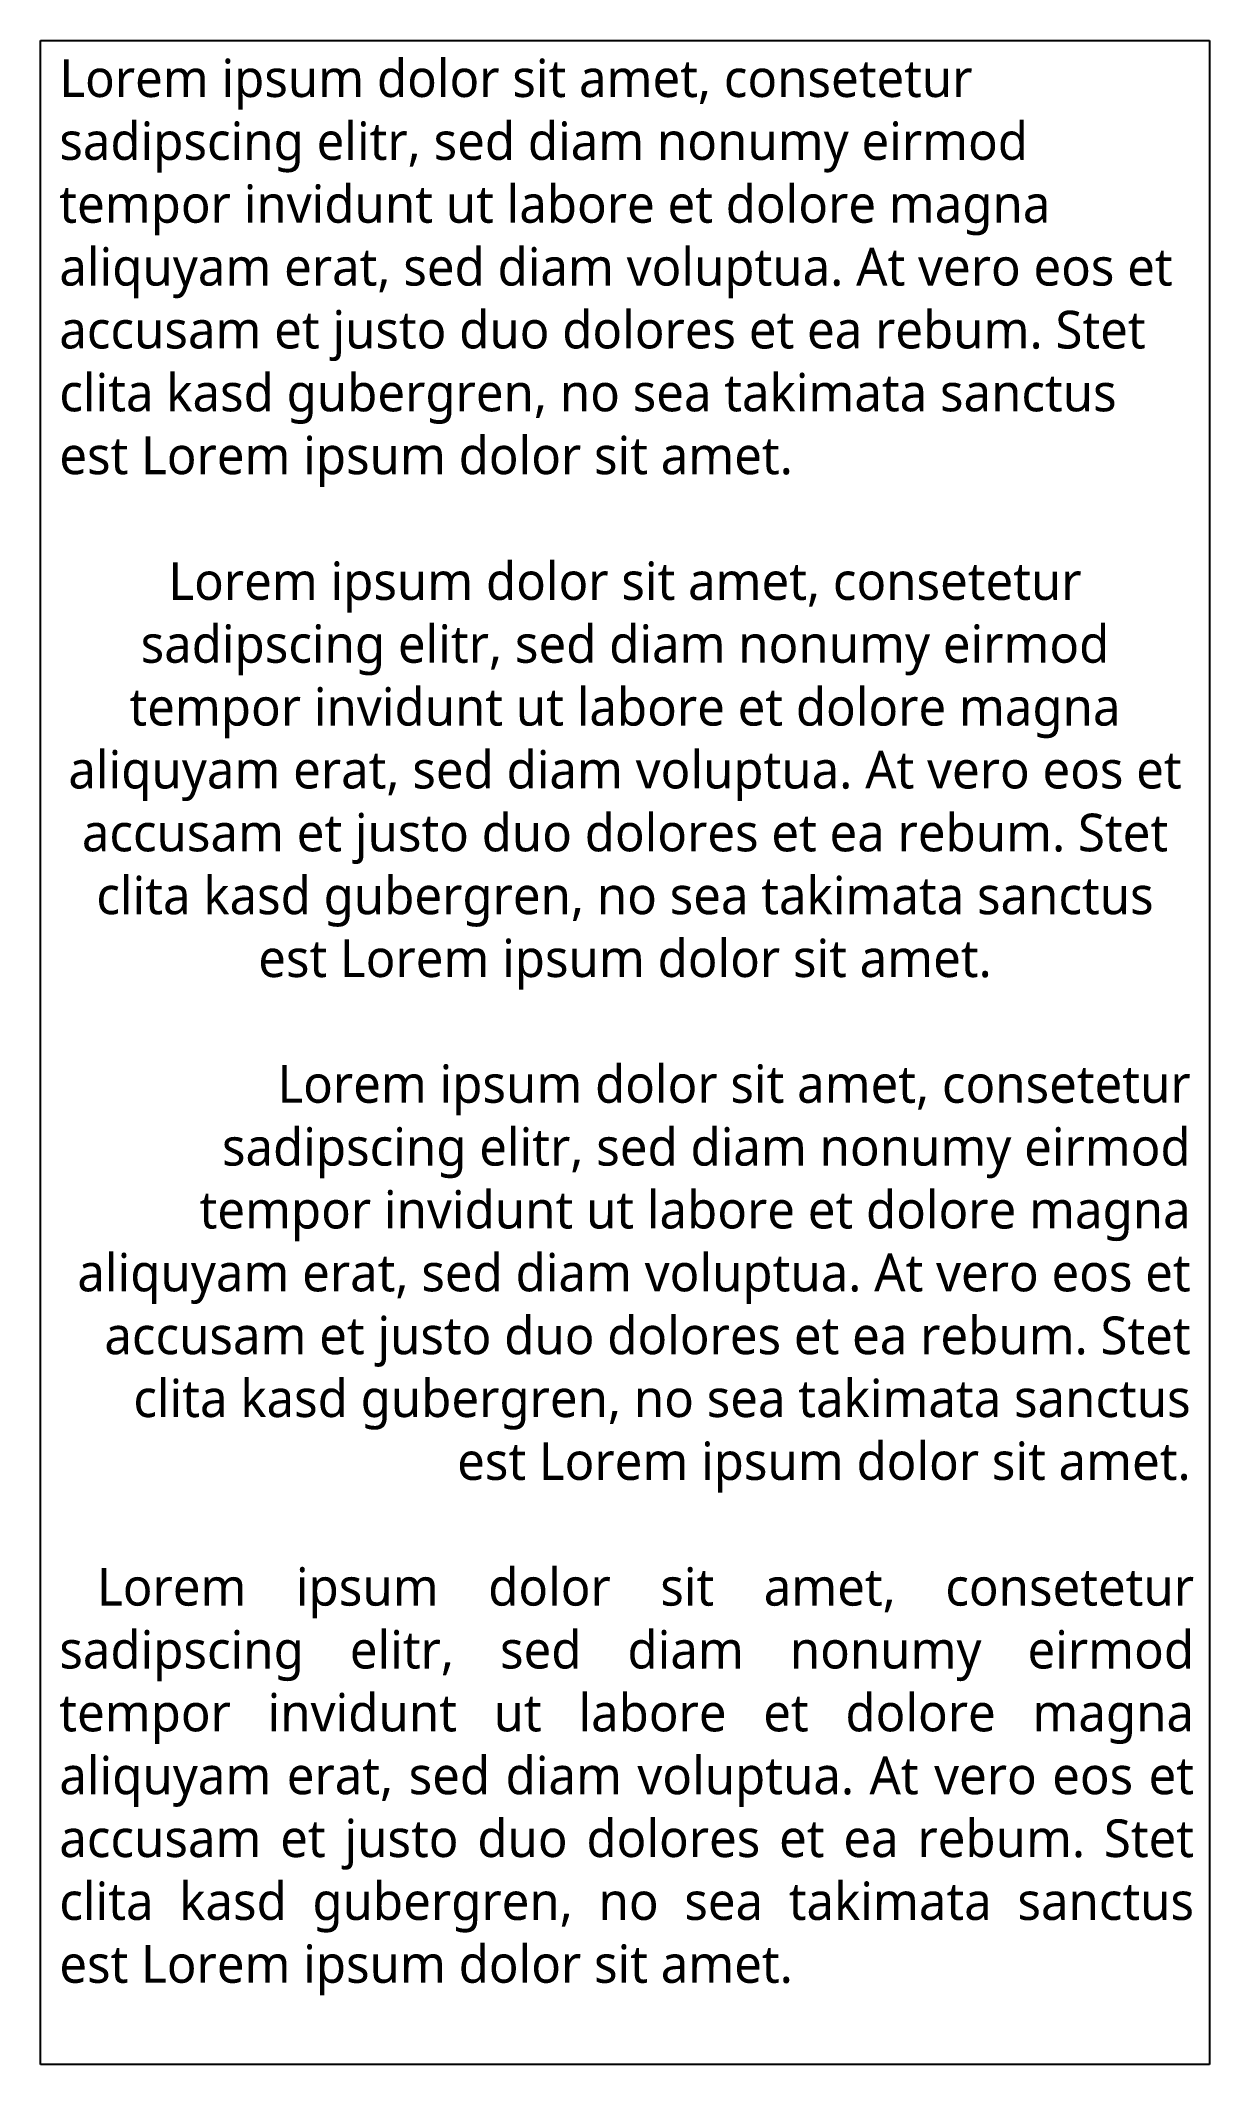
# Model space of a CAD drawing. Header units: metres. Extents: x 11.9 to 42.9, y -47.6 to 6.
import ezdxf

# ---------------------------------------------------------------- set-up
doc = ezdxf.new("R2010")
doc.units = ezdxf.units.M
doc.layers.add('MTEXT_EXPLODE', color=7, linetype='Continuous')
doc.styles.add('OpenSans', font='OpenSans-Regular.ttf')

msp = doc.modelspace()

# ---------------------------------------------------------------- texts
at = {"layer": 'MTEXT_EXPLODE', "color": 7, "insert": (12.394, 5.53), "char_height": 1, "width": 30, "attachment_point": 1, "style": 'OpenSans', "bg_fill": 16}
msp.add_mtext('Lorem ipsum dolor sit amet, consetetur sadipscing elitr, sed diam nonumy eirmod tempor {\\C1invidunt ut labore} et dolore mag{\\C3na al}iquyam erat, sed {\\C5diam voluptua.} At vero eos et accusam et justo duo dolores et ea rebum. Stet clita kasd gubergren, no sea takimata sanctus est Lorem ipsum dolor sit amet.\\P\\P\\pxqc;Lorem ipsum dolor sit amet, consetetur sadipscing elitr, sed diam nonumy eirmod tempor {\\C1invidunt ut labore} et dolore mag{\\C3na al}iquyam erat, sed {\\C5diam voluptua.} At vero eos et accusam et justo duo dolores et ea rebum. Stet clita kasd gubergren, no sea takimata sanctus est Lorem ipsum dolor sit amet.\\P\\P\\pxqr;Lorem ipsum dolor sit amet, consetetur sadipscing elitr, sed diam nonumy eirmod tempor {\\C1invidunt ut labore} et dolore mag{\\C3na al}iquyam erat, sed {\\C5diam voluptua.} At vero eos et accusam et justo duo dolores et ea rebum. Stet clita kasd gubergren, no sea takimata sanctus est Lorem ipsum dolor sit amet.\\P\\P\\pi1,qj;Lorem ipsum dolor sit amet, consetetur sadipscing elitr, sed diam nonumy eirmod tempor {\\C1invidunt ut labore} et dolore mag{\\C3na al}iquyam erat, sed {\\C5diam voluptua.} At vero eos et accusam et justo duo dolores et ea rebum. Stet clita kasd gubergren, no sea takimata sanctus est Lorem ipsum dolor sit amet.\\P\\P', dxfattribs=at)

doc.saveas('drawing.dxf')
